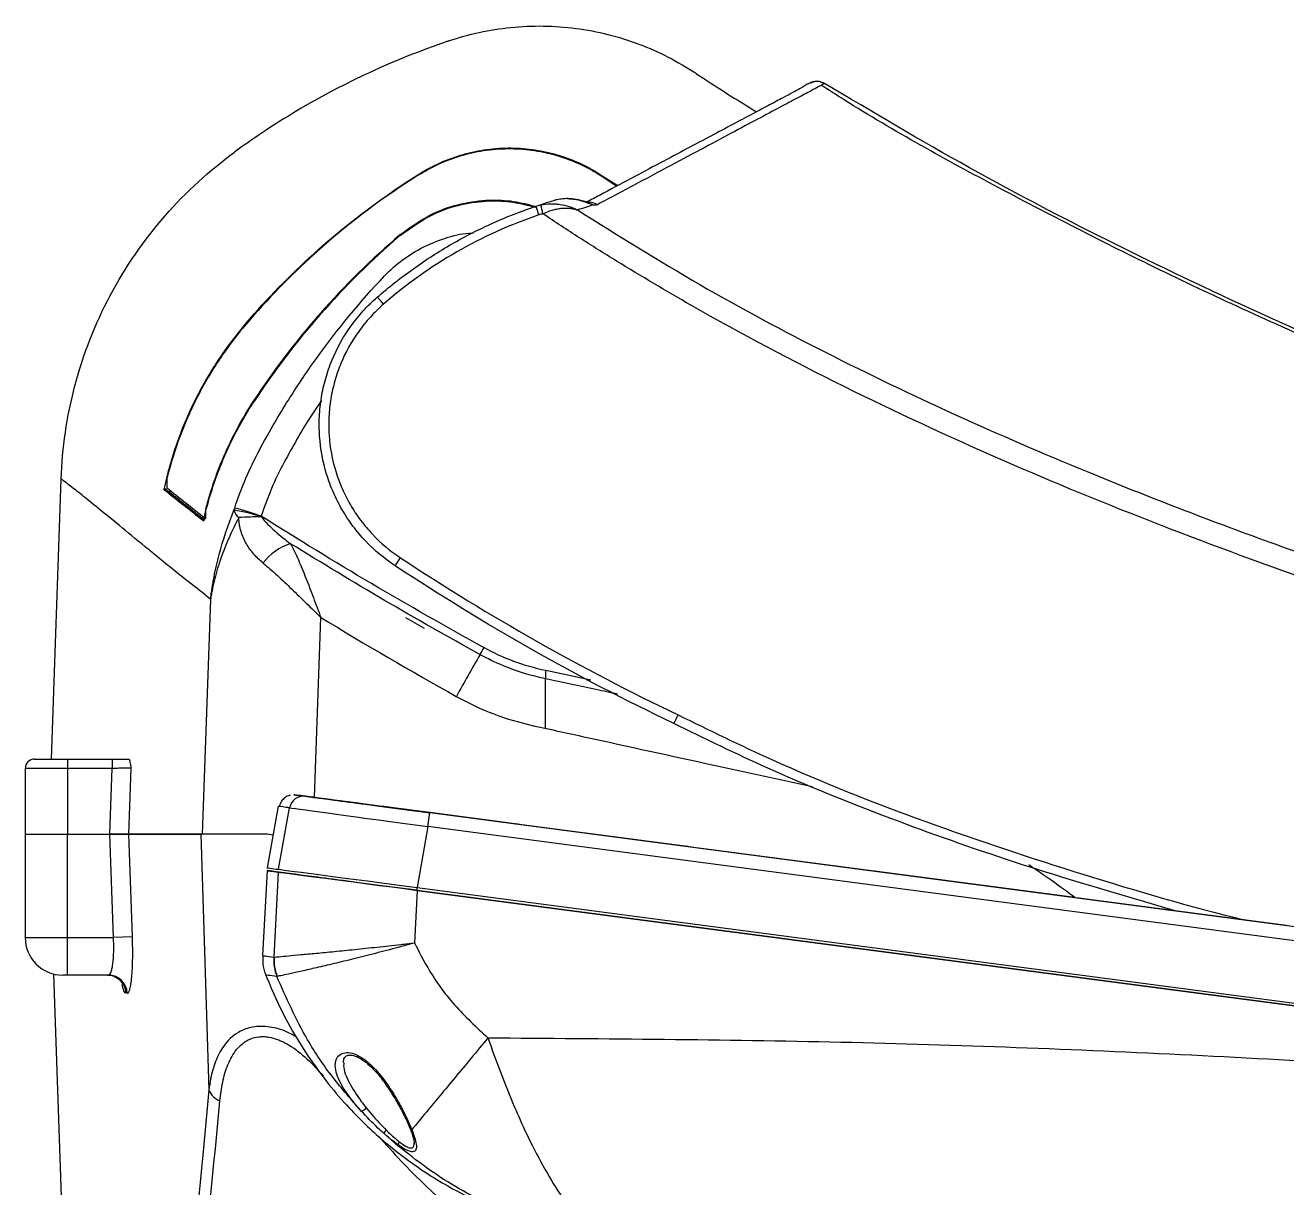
# Model space of a CAD drawing. Header units: millimetres. Extents: x 51 to 1323, y -33 to 865.
# Drawn here: x 51.3 to 185.6, y 119.8 to 243.5 of the extents above; entities that cross this region are included whole.
import ezdxf

# ---------------------------------------------------------------- set-up
doc = ezdxf.new("R2010")
doc.units = ezdxf.units.MM
doc.header["$LTSCALE"] = 20

msp = doc.modelspace()

# ---------------------------------------------------------------- linework, layer by layer
at = {"color": 7, "linetype": 'Continuous', "lineweight": 25}
for p, q in [((112.7, 227.47), (114.31, 226.43)), ((112.74, 227.53), (114.41, 226.48)), ((107.91, 224.96), (107.9, 224.96)), ((107.94, 224.97), (107.94, 224.97)), ((54.14, 165.43), (55.17, 195.24)), ((66.45, 194.26), (66.45, 195.42)), ((66.18, 194.2), (66.24, 194.2)), ((66.89, 193.9), (66.61, 193.9)), ((82.13, 161.34), (82.81, 180.5)), ((111.53, 173.83), (106.73, 174.85)), ((52.34, 165.43), (55.84, 165.43)), ((55.84, 165.43), (60.61, 165.43)), ((55.84, 165.43), (55.84, 164.43)), ((60.61, 165.43), (60.61, 164.43)), ((51.34, 164.43), (51.34, 157.43)), ((55.84, 164.43), (51.34, 164.43)), ((55.84, 164.43), (55.84, 157.43)), ((60.61, 164.43), (55.84, 164.43)), ((78.26, 160.41), (77.08, 153.86)), ((78.3, 153.7), (79.48, 160.25)), ((94.2, 158.24), (94.4, 159.73)), ((94.4, 159.73), (325.38, 129.32)), ((103.49, 158.53), (94.4, 159.73)), ((94.4, 159.73), (325.38, 129.32)), ((103.49, 158.53), (94.4, 159.73)), ((94.4, 159.73), (94.4, 159.73)), ((121.54, 156.15), (104.18, 158.44)), ((121.54, 156.15), (104.18, 158.44)), ((51.34, 157.43), (51.34, 146.43)), ((51.34, 157.43), (55.84, 157.43)), ((55.84, 157.43), (60.35, 157.43)), ((55.84, 146.43), (55.84, 157.43)), ((55.84, 157.43), (60.35, 157.43)), ((60.73, 146.43), (60.35, 157.43)), ((60.35, 157.43), (62.34, 157.43)), ((62.34, 157.43), (62.72, 146.5)), ((70.02, 157.43), (70.89, 130.22)), ((70.14, 157.43), (70.02, 157.43)), ((77.11, 157.43), (75.69, 157.43)), ((77.71, 157.35), (77.11, 157.43)), ((77.71, 157.34), (77.11, 157.43)), ((94.2, 158.24), (93.04, 151.76)), ((325.18, 127.83), (94.2, 158.24)), ((141.68, 153.5), (122.22, 156.06)), ((141.68, 153.5), (122.22, 156.06)), ((77.08, 153.56), (76.61, 144.52)), ((77.83, 144.35), (78.3, 153.4)), ((162.78, 150.72), (141.74, 153.49)), ((162.78, 150.72), (141.74, 153.49)), ((93.04, 151.76), (324.84, 121.24)), ((93.04, 151.46), (93.05, 151.76)), ((93.07, 151.46), (92.77, 145.86)), ((324.82, 120.94), (93.04, 151.46)), ((93.07, 151.46), (324.82, 120.94)), ((185.59, 147.72), (163.46, 150.63)), ((185.59, 147.72), (163.46, 150.63)), ((51.34, 146.43), (55.84, 146.43)), ((55.84, 142.43), (55.84, 146.43)), ((55.84, 146.43), (60.73, 146.43)), ((62.72, 146.5), (60.73, 146.43)), ((77.8, 144.35), (77.83, 144.35)), ((56.25, 89.01), (54.38, 142.55)), ((55.84, 142.43), (55.34, 142.43)), ((60.21, 142.43), (55.84, 142.43)), ((78.16, 142.29), (78.12, 142.29)), ((91.04, 124.24), (89.53, 125.57)), ((91.09, 124.32), (91.04, 124.25))]:
    msp.add_line(p, q, dxfattribs=at)
at = {"color": 7, "linetype": 'Continuous', "lineweight": 25, "flags": 128}
for points in [[(70.53, 192.01), (70.53, 191.38), (70.53, 191.01)], [(71.06, 182.43), (70.2, 158.45), (70.17, 157.43)], [(106.73, 174.85), (106.72, 174.85), (106.72, 174.84), (106.72, 174.83), (106.72, 174.83), (106.72, 174.82), (106.72, 174.82), (106.72, 174.81), (106.72, 174.8)], [(105.44, 169), (105.44, 168.99), (105.44, 168.99), (105.44, 168.99), (105.44, 168.99), (105.44, 168.99), (105.44, 168.99), (105.44, 168.98), (105.44, 168.98)], [(60.35, 157.43), (60.5, 161.5), (60.61, 164.43)], [(62.59, 164.47), (62.48, 161.44), (62.48, 161.42), (62.34, 157.43)], [(104.14, 158.44), (103.82, 158.49), (103.53, 158.52)], [(122.19, 156.07), (121.86, 156.11), (121.57, 156.15)], [(163.43, 150.64), (163.1, 150.68), (162.81, 150.72)]]:
    msp.add_lwpolyline(points, dxfattribs=at)
at = {"color": 7, "linetype": 'Continuous', "lineweight": 25}
for centre, radius, start, end in [((91.46, 218.7), 15.28, 17.7102, 21.4129), ((88.38, 219.78), 18.43, 11.5394, 14.6019), ((111.4, 223.24), 1.46, 55.0798, 96.7664), ((80.4, 206.27), 11.83, 39.8727, 44.6954), ((58.71, 138.02), 56.15, 71.5721, 74.5871), ((75.05, 192.34), 1.55, 196.166, 231.3559), ((71.29, 176.04), 16.04, 71.1004, 81.8472), ((76.36, 157.21), 34, 89.7957, 93.843), ((81.38, 182.69), 5.95, 107.5813, 142.5918), ((-128.54, 331.58), 263.19, 326.4183, 326.6407), ((315.03, 59.01), 245.29, 151.168, 151.3659), ((452.71, -25.72), 406.82, 150.184, 150.9051), ((52.34, 164.43), 1, 90, 180), ((80.95, 159.99), 1.49, 82.7787, 170.1658), ((88.76, 51.41), 124, 53.1902, 55.9805), ((55.34, 146.43), 4, 180, 270), ((82.83, 144.08), 5.04, 176.886, 200.7889), ((82.87, 144.11), 5.05, 177.2522, 201.0575), ((60.09, 140.44), 1.99, 1.7786, 89.8093), ((60.21, 140.44), 1.99, 1.7751, 89.8063), ((72.81, 130.97), 2.06, 201.3821, 248.7732), ((86.93, 128.84), 0.891, 281.7971, 322.763), ((90.25, 125.4), 0.744, 132.5797, 166.5347)]:
    msp.add_arc(centre, radius, start, end, dxfattribs=at)
for centre, major_axis, ratio, start_param, end_param in [((94.4, 159.73), (13.4, -1.76), 0.000008, 3.284764, 4.712389), ((94.4, 159.73), (13.4, -1.76), 0.000008, 1.570796, 2.998421), ((94.2, 158.24), (14.88, -2.03), 0.000007, 3.284765, 4.712389), ((93.04, 151.76), (14.89, -1.96), 0.000008, 3.284764, 4.712389), ((93.07, 151.46), (14.92, -1.96), 0.000008, 3.284392, 4.71239), ((93.07, 151.46), (14.92, -1.96), 0.000008, 2.972583, 2.998793)]:
    msp.add_ellipse(centre, major_axis=major_axis, ratio=ratio, start_param=start_param, end_param=end_param, dxfattribs=at)
for points, knots in [([(96.44, 241.88), (98.53, 242.59), (100.75, 243.08), (105.3, 243.54), (107.64, 243.51), (112.25, 242.91), (114.51, 242.34), (118.8, 240.73), (120.82, 239.68), (122.66, 238.46)], [0, 0, 0, 0, 0.25, 0.25, 0.5, 0.5, 0.75, 0.75, 1, 1, 1, 1]), ([(96.44, 241.88), (96.34, 241.84), (90.91, 240), (83.03, 236.39), (75.9, 231.71), (73.62, 230.04)], [0.2453206, 0.2453206, 0.2453206, 0.2453206, 0.25, 0.5, 0.6246433, 0.6246433, 0.6246433, 0.6246433]), ([(122.66, 238.46), (123.02, 238.22), (125.17, 236.8), (127.35, 235.44), (129.17, 234.32)], [0, 0, 0, 0, 0.171415, 1, 1, 1, 1]), ([(136.26, 237.37), (136.15, 237.43), (135.84, 237.6), (135.39, 237.56), (135.04, 237.48), (134.77, 237.37), (134.5, 237.22), (134.16, 237.01), (133.63, 236.69), (132.87, 236.29), (131.79, 235.71), (130.41, 234.98), (128.67, 234.06), (126.66, 232.99), (124.36, 231.77), (121.77, 230.4), (118.93, 228.89), (115.8, 227.23), (113.18, 225.83), (111.56, 224.95), (111.11, 224.71)], [0, 0, 0, 0, 0.008827, 0.026393, 0.044794, 0.068351, 0.102854, 0.163404, 0.227093, 0.291231, 0.354968, 0.431106, 0.507608, 0.584494, 0.661746, 0.739346, 0.817274, 0.894186, 0.970839, 1, 1, 1, 1]), ([(135.99, 237.11), (135.76, 236.99), (135.29, 236.73), (133.98, 236.03), (132.21, 235.1), (129.98, 233.91), (127.29, 232.48), (124.16, 230.81), (120.58, 228.9), (116.64, 226.79), (113.69, 225.22), (112.23, 224.44)], [0, 0, 0, 0, 0.105696, 0.217717, 0.330078, 0.442438, 0.554469, 0.6665, 0.778842, 0.891184, 1, 1, 1, 1]), ([(136.42, 237.33), (136.31, 237.4), (136.19, 237.46), (135.94, 237.53), (135.81, 237.55), (135.55, 237.56), (135.42, 237.55), (135.17, 237.49), (135.05, 237.44), (134.93, 237.38)], [0, 0, 0, 0, 0.25, 0.25, 0.5, 0.5, 0.75, 0.75, 1, 1, 1, 1]), ([(136.42, 237.33), (136.4, 237.32), (136.38, 237.31), (136.01, 237.12), (135.99, 237.11)], [0, 0, 0, 0, 0.9569471, 1, 1, 1, 1]), ([(578.18, 130.3), (568.49, 131.03), (547.44, 132.61), (515.38, 135.65), (482.3, 139.28), (450.2, 143.39), (419.29, 147.93), (389.6, 152.89), (361.14, 158.26), (333.76, 164.06), (307.34, 170.32), (281.93, 177.04), (257.56, 184.23), (234.43, 191.85), (212.54, 199.87), (192.04, 208.25), (172.9, 216.93), (155.19, 226.01), (142.98, 232.71), (136.85, 236.65), (136.03, 237.17)], [0, 0, 0, 0, 0.063552, 0.138051, 0.210626, 0.281206, 0.349728, 0.414967, 0.478116, 0.539134, 0.597989, 0.655664, 0.711053, 0.76415, 0.814958, 0.863494, 0.908982, 0.95235, 0.993655, 1, 1, 1, 1]), ([(497.05, 137.76), (483.47, 139.36), (456.12, 142.58), (416.33, 148.47), (377.67, 155.15), (344.49, 161.87), (315.59, 168.53), (290.92, 174.84), (267.07, 181.63), (244.06, 188.9), (221.93, 196.66), (201.83, 204.52), (183.73, 212.34), (167.6, 220), (151.76, 228.22), (141.53, 234.3), (136.42, 237.33)], [0, 0, 0, 0, 0.10887, 0.219243, 0.3202, 0.421154, 0.488731, 0.556315, 0.623886, 0.686117, 0.748359, 0.810579, 0.857927, 0.905309, 0.952675, 1, 1, 1, 1]), ([(55.17, 195.24), (55.28, 198.52), (55.76, 201.87), (57.5, 208.47), (58.76, 211.71), (62, 217.82), (63.98, 220.68), (68.46, 225.83), (70.97, 228.1), (73.62, 230.04)], [0, 0, 0, 0, 0.25, 0.25, 0.5, 0.5, 0.75, 0.75, 1, 1, 1, 1]), ([(93.27, 227.64), (93.63, 227.87), (94.01, 228.09), (94.77, 228.49), (95.16, 228.68), (96.33, 229.21), (97.93, 229.78), (99.59, 230.13), (100.87, 230.31), (101.3, 230.35), (102.16, 230.4), (102.58, 230.41), (103.86, 230.4), (104.71, 230.33), (105.98, 230.14), (106.4, 230.06), (107.24, 229.87), (107.66, 229.76), (109.71, 229.14), (111.25, 228.42), (112.7, 227.47)], [0, 0, 0, 0, 0.0625, 0.0625, 0.125, 0.125, 0.25, 0.375, 0.375, 0.4375, 0.4375, 0.5, 0.5, 0.625, 0.625, 0.6875, 0.6875, 0.75, 0.75, 1, 1, 1, 1]), ([(93.29, 227.72), (93.66, 227.95), (94.03, 228.17), (94.79, 228.57), (95.18, 228.76), (96.36, 229.28), (97.16, 229.57), (98.79, 230.03), (99.62, 230.21), (100.9, 230.38), (101.33, 230.42), (102.19, 230.47), (102.62, 230.48), (103.9, 230.47), (104.75, 230.4), (106.02, 230.21), (106.44, 230.13), (107.28, 229.94), (107.7, 229.83), (109.75, 229.21), (111.3, 228.48), (112.74, 227.53)], [0, 0, 0, 0, 0.0625, 0.0625, 0.125, 0.125, 0.25, 0.25, 0.375, 0.375, 0.4375, 0.4375, 0.5, 0.5, 0.625, 0.625, 0.6875, 0.6875, 0.75, 0.75, 1, 1, 1, 1]), ([(74.86, 211.84), (77.09, 214.45), (82.64, 220.14), (89.14, 225.09), (93.07, 227.59), (93.29, 227.72)], [0.2354441, 0.2354441, 0.2354441, 0.2354441, 0.4270489, 0.6770489, 0.6916048, 0.6916048, 0.6916048, 0.6916048]), ([(93.27, 227.64), (93.05, 227.51), (89.13, 225.01), (82.64, 220.05), (77.1, 214.35), (74.87, 211.73)], [0.2355016, 0.2355016, 0.2355016, 0.2355016, 0.25, 0.5, 0.6921143, 0.6921143, 0.6921143, 0.6921143]), ([(88.8, 214.59), (90.04, 215.67), (91.32, 216.68), (93.98, 218.58), (95.35, 219.46), (98.19, 221.08), (99.65, 221.83), (102.62, 223.16), (104.13, 223.76), (105.68, 224.28)], [0, 0, 0, 0, 0.25, 0.25, 0.5, 0.5, 0.75, 0.75, 1, 1, 1, 1]), ([(91.18, 221.11), (92.4, 221.99), (94.42, 223.47), (97.77, 224.54), (100.6, 224.91), (103.27, 224.79), (104.87, 224.37), (105.65, 224.17)], [0, 0, 0, 0, 0.290471, 0.484186, 0.677884, 0.84346, 1, 1, 1, 1]), ([(91.22, 221.22), (92.41, 222.08), (94.41, 223.54), (97.74, 224.62), (100.59, 225), (103.3, 224.88), (104.93, 224.46), (105.74, 224.25)], [0, 0, 0, 0, 0.282608, 0.477677, 0.672728, 0.838155, 1, 1, 1, 1]), ([(106.21, 224.43), (106.55, 224.5), (106.9, 224.54), (107.41, 224.55), (107.59, 224.54), (107.92, 224.52), (108.09, 224.5), (108.59, 224.43), (108.91, 224.35), (109.38, 224.2), (109.53, 224.14), (109.83, 224.02), (109.98, 223.95), (110.12, 223.88)], [0, 0, 0, 0, 0.25, 0.25, 0.375, 0.375, 0.5, 0.5, 0.75, 0.75, 0.875, 0.875, 1, 1, 1, 1]), ([(107.95, 224.97), (107.94, 224.97), (107.92, 224.97), (107.91, 224.96), (107.9, 224.96)], [0, 0, 0, 0, 0.785121, 1, 1, 1, 1]), ([(109.09, 225.09), (108.9, 225.08), (108.71, 225.08), (108.32, 225.04), (108.13, 225.01), (107.94, 224.97)], [0, 0, 0, 0, 0.5, 0.5, 1, 1, 1, 1]), ([(111.05, 224.73), (111.05, 224.73), (110.88, 224.78), (110.37, 224.94), (109.7, 225.08), (109.23, 225.07), (109.07, 225.07)], [0, 0, 0, 0, 0.001617, 0.317164, 0.774842, 1, 1, 1, 1]), ([(109.09, 225.09), (109.34, 225.08), (109.59, 225.06), (110.09, 224.98), (110.34, 224.92), (110.81, 224.78), (111.04, 224.7), (111.36, 224.58), (111.47, 224.54), (111.66, 224.47), (111.75, 224.44), (111.84, 224.41)], [0, 0, 0, 0, 0.25, 0.25, 0.5, 0.5, 0.75, 0.75, 0.875, 0.875, 1, 1, 1, 1]), ([(111.26, 224.67), (111.25, 224.67), (111.22, 224.67), (111.1, 224.71), (111.04, 224.73)], [0, 0, 0, 0, 0.5081386, 1, 1, 1, 1]), ([(111.05, 224.73), (111.09, 224.71), (111.14, 224.69), (111.23, 224.66), (111.3, 224.64), (111.38, 224.6), (111.45, 224.57), (111.51, 224.55), (111.56, 224.53), (111.6, 224.51), (111.63, 224.5), (111.65, 224.49), (111.68, 224.48), (111.7, 224.47), (111.72, 224.46), (111.76, 224.44), (111.79, 224.43), (111.83, 224.41), (111.84, 224.41)], [0, 0, 0, 0, 0.151981, 0.165644, 0.300776, 0.41127, 0.470636, 0.552043, 0.620158, 0.677431, 0.693365, 0.739237, 0.778081, 0.811035, 0.83903, 0.850226, 0.951152, 1, 1, 1, 1]), ([(106.02, 223.35), (102.94, 222.32), (100.04, 221), (94.52, 217.83), (91.92, 215.99), (89.47, 213.86)], [0, 0, 0, 0, 0.5, 0.5, 1, 1, 1, 1]), ([(106.43, 223.47), (106.76, 223.63), (107.09, 223.76), (107.59, 223.9), (107.75, 223.94), (108.08, 224.01), (108.24, 224.04), (108.71, 224.09), (109.02, 224.09), (109.45, 224.04), (109.59, 224.02), (109.8, 223.98), (109.86, 223.96), (109.99, 223.92), (110.06, 223.9), (110.12, 223.88)], [0, 0, 0, 0, 0.25, 0.25, 0.375, 0.375, 0.5, 0.5, 0.75, 0.75, 0.875, 0.875, 0.9375, 0.9375, 1, 1, 1, 1]), ([(582.62, 127.67), (582.62, 127.67), (582.52, 127.67), (582.15, 127.7), (581.87, 127.72), (580.75, 127.8), (579.63, 127.88), (577.42, 128.03), (576.59, 128.09), (575.2, 128.18), (574.72, 128.22), (573.71, 128.29), (573.19, 128.32), (571.55, 128.43), (570.39, 128.51), (567.9, 128.68), (566.58, 128.77), (562.4, 129.05), (559.33, 129.26), (554.29, 129.59), (552.55, 129.7), (548.92, 129.94), (547.03, 130.06), (541.23, 130.44), (537.15, 130.7), (528.63, 131.25), (524.19, 131.54), (514.96, 132.14), (510.17, 132.45), (502.75, 132.93), (500.23, 133.1), (496.39, 133.35), (495.11, 133.44), (492.52, 133.61), (491.22, 133.7), (484.69, 134.14), (479.38, 134.5), (468.57, 135.26), (463.09, 135.66), (446.38, 136.91), (434.93, 137.82), (417.29, 139.38), (411.34, 139.93), (402.3, 140.81), (399.28, 141.11), (393.24, 141.73), (390.22, 142.05), (375.12, 143.7), (363.02, 145.17), (344.87, 147.68), (338.82, 148.57), (329.74, 149.99), (326.71, 150.48), (322.18, 151.23), (320.66, 151.49), (317.64, 152.01), (316.13, 152.27), (313.1, 152.81), (311.59, 153.08), (308.57, 153.64), (304.04, 154.47), (299.51, 155.34), (290.47, 157.11), (284.45, 158.34), (266.42, 162.19), (254.44, 164.99), (236.55, 169.61), (230.6, 171.21), (221.69, 173.74), (218.73, 174.6), (212.82, 176.37), (209.87, 177.27), (195.19, 181.88), (183.58, 185.89), (166.45, 192.55), (160.78, 194.87), (149.56, 199.78), (144, 202.35), (133.02, 207.8), (127.59, 210.67), (119.56, 215.25), (116.9, 216.82), (112.95, 219.26), (111.64, 220.08), (109.68, 221.33), (109.03, 221.76), (107.73, 222.61), (107.08, 223.04), (106.43, 223.47)], [0, 0, 0, 0, 0.015625, 0.015625, 0.03125, 0.03125, 0.0625, 0.0625, 0.078125, 0.078125, 0.085937, 0.085937, 0.09375, 0.09375, 0.109375, 0.109375, 0.125, 0.125, 0.15625, 0.15625, 0.171875, 0.171875, 0.1875, 0.1875, 0.21875, 0.21875, 0.25, 0.25, 0.28125, 0.28125, 0.296875, 0.296875, 0.304687, 0.304687, 0.3125, 0.3125, 0.34375, 0.34375, 0.375, 0.375, 0.4375, 0.4375, 0.46875, 0.46875, 0.484375, 0.484375, 0.5, 0.5, 0.5625, 0.5625, 0.59375, 0.59375, 0.609375, 0.609375, 0.617187, 0.617187, 0.625, 0.625, 0.632812, 0.632812, 0.640625, 0.65625, 0.65625, 0.6875, 0.6875, 0.75, 0.75, 0.78125, 0.78125, 0.796875, 0.796875, 0.8125, 0.8125, 0.875, 0.875, 0.90625, 0.90625, 0.9375, 0.9375, 0.96875, 0.96875, 0.984375, 0.984375, 0.992187, 0.992187, 0.996094, 0.996094, 1, 1, 1, 1]), ([(110.12, 223.88), (114.43, 221.18), (123.06, 215.78), (136.54, 208.6), (150.31, 201.99), (166.05, 195.21), (183.77, 188.38), (203.53, 181.67), (226.59, 174.7), (253, 167.73), (282.8, 161.02), (308.9, 155.95), (331.22, 152.16), (349.67, 149.41), (368.09, 146.98), (386.37, 144.84), (403.81, 143.03), (420.38, 141.47), (436.09, 140.12), (451.5, 138.89), (466.51, 137.78), (481.04, 136.75), (494.32, 135.85), (506.38, 135.05), (517.28, 134.34), (527.61, 133.66), (537.27, 133.03), (546.24, 132.45), (554.4, 131.9), (561.67, 131.41), (567.9, 130.99), (572.67, 130.66), (576.12, 130.41), (577.51, 130.32), (578.18, 130.27)], [0, 0, 0, 0, 0.027162, 0.054358, 0.08157, 0.108754, 0.145897, 0.183057, 0.220209, 0.274591, 0.328994, 0.383387, 0.416631, 0.449953, 0.483292, 0.516594, 0.549821, 0.579557, 0.609398, 0.63928, 0.669146, 0.698951, 0.728662, 0.753973, 0.779362, 0.804764, 0.830126, 0.855413, 0.88117, 0.907012, 0.932839, 0.958575, 0.980175, 1, 1, 1, 1]), ([(91.22, 221.22), (88.22, 218.66), (82.6, 213.14), (77.79, 206.82), (75.64, 203.56)], [0.2536367, 0.2536367, 0.2536367, 0.2536367, 0.5, 0.7411026, 0.7411026, 0.7411026, 0.7411026]), ([(91.18, 221.11), (88.2, 218.55), (82.59, 213.02), (77.8, 206.7), (75.65, 203.42)], [0.2542048, 0.2542048, 0.2542048, 0.2542048, 0.5, 0.7420599, 0.7420599, 0.7420599, 0.7420599]), ([(89.59, 216.88), (89.59, 216.88), (90.18, 217.49), (91.47, 218.62), (93.65, 219.98), (96.03, 220.92), (97.87, 221.4), (98.89, 221.43), (99.05, 221.44)], [0, 0, 0, 0, 0.000006, 0.237864, 0.475694, 0.714939, 0.954157, 1, 1, 1, 1]), ([(76.3, 198.38), (77.2, 200.07), (78.15, 201.72), (80.17, 204.96), (81.23, 206.54), (84.55, 211.17), (86.97, 214.1), (89.59, 216.87)], [0, 0, 0, 0, 0.25, 0.25, 0.5, 0.5, 1, 1, 1, 1]), ([(90.72, 186), (89.55, 186.77), (88.5, 187.65), (87.08, 189.15), (86.64, 189.68), (85.8, 190.8), (85.42, 191.37), (84.73, 192.56), (84.42, 193.17), (84, 194.12), (83.88, 194.44), (83.63, 195.09), (83.52, 195.42), (83.01, 197.08), (82.77, 198.43), (82.65, 200.15), (82.64, 200.49), (82.63, 201.19), (82.63, 201.54), (82.68, 202.58), (82.76, 203.26), (82.98, 204.62), (83.13, 205.29), (83.41, 206.28), (83.52, 206.61), (83.74, 207.27), (83.87, 207.59), (84.53, 209.2), (85.2, 210.4), (86.41, 212.08), (86.85, 212.62), (87.78, 213.65), (88.28, 214.14), (88.8, 214.59)], [0, 0, 0, 0, 0.125, 0.125, 0.1875, 0.1875, 0.25, 0.25, 0.3125, 0.3125, 0.34375, 0.34375, 0.375, 0.375, 0.5, 0.5, 0.53125, 0.53125, 0.5625, 0.5625, 0.625, 0.625, 0.6875, 0.6875, 0.71875, 0.71875, 0.75, 0.75, 0.875, 0.875, 0.9375, 0.9375, 1, 1, 1, 1]), ([(89.47, 213.86), (88.98, 213.43), (88.51, 212.97), (87.63, 211.99), (87.21, 211.48), (86.07, 209.89), (85.44, 208.76), (84.81, 207.25), (84.7, 206.94), (84.48, 206.32), (84.38, 206.01), (84.12, 205.07), (83.97, 204.44), (83.76, 203.16), (83.69, 202.51), (83.65, 201.53), (83.64, 201.2), (83.65, 200.54), (83.66, 200.22), (83.77, 198.59), (84, 197.32), (84.49, 195.75), (84.59, 195.44), (84.82, 194.82), (84.94, 194.52), (85.33, 193.63), (85.63, 193.05), (86.28, 191.93), (86.64, 191.38), (87.43, 190.33), (87.85, 189.83), (89.19, 188.41), (90.18, 187.58), (91.28, 186.85)], [0, 0, 0, 0, 0.0625, 0.0625, 0.125, 0.125, 0.25, 0.25, 0.28125, 0.28125, 0.3125, 0.3125, 0.375, 0.375, 0.4375, 0.4375, 0.46875, 0.46875, 0.5, 0.5, 0.625, 0.625, 0.65625, 0.65625, 0.6875, 0.6875, 0.75, 0.75, 0.8125, 0.8125, 0.875, 0.875, 1, 1, 1, 1]), ([(74.86, 211.84), (73.77, 210.57), (72.76, 209.24), (70.93, 206.46), (70.1, 205.02), (67.88, 200.53), (66.79, 197.39), (66.09, 194.12)], [0, 0, 0, 0, 0.25, 0.25, 0.5, 0.5, 1, 1, 1, 1]), ([(74.86, 211.74), (73.86, 210.56), (72.92, 209.32), (71.2, 206.76), (70.42, 205.43), (69.35, 203.37), (69.02, 202.67), (68.39, 201.26), (68.1, 200.55), (67.29, 198.39), (66.83, 196.92), (66.45, 195.42)], [0, 0, 0, 0, 0.25, 0.25, 0.5, 0.5, 0.625, 0.625, 0.75, 0.75, 1, 1, 1, 1]), ([(70.31, 190.77), (70.56, 191.89), (70.87, 193.01), (71.57, 195.2), (71.97, 196.28), (72.86, 198.4), (73.36, 199.44), (74.44, 201.47), (75.02, 202.46), (75.65, 203.42)], [0, 0, 0, 0, 0.25, 0.25, 0.5, 0.5, 0.75, 0.75, 1, 1, 1, 1]), ([(75.64, 203.56), (74.47, 201.79), (73.46, 199.93), (71.75, 196.04), (71.06, 194.05), (70.53, 192.01)], [0, 0, 0, 0, 0.5, 0.5, 1, 1, 1, 1]), ([(82.87, 203.59), (82.47, 203.01), (81.03, 200.91), (79.8, 198.67), (78.91, 197.04)], [0, 0, 0, 0, 0.273379, 1, 1, 1, 1]), ([(78.91, 197.04), (78.41, 196.12), (77.96, 195.18), (77.15, 193.26), (76.78, 192.28), (76.46, 191.29)], [0, 0, 0, 0, 0.5, 0.5, 1, 1, 1, 1]), ([(71.06, 182.44), (70.4, 182.99), (69.76, 183.5), (68.51, 184.47), (67.91, 184.94), (66.75, 185.86), (66.19, 186.32), (65.12, 187.2), (63.57, 188.48), (62.2, 189.6), (60.55, 190.96), (59.8, 191.57), (58.48, 192.65), (57.9, 193.11), (56.91, 193.9), (56.49, 194.23), (55.5, 195), (55.17, 195.24), (55.17, 195.24)], [0, 0, 0, 0, 0.0625, 0.0625, 0.125, 0.125, 0.1875, 0.1875, 0.25, 0.375, 0.375, 0.5, 0.5, 0.625, 0.625, 0.75, 0.75, 1, 1, 1, 1]), ([(66.09, 194.12), (66.09, 194.13), (66.09, 194.14), (66.1, 194.15), (66.1, 194.16), (66.11, 194.17), (66.12, 194.18), (66.13, 194.18), (66.14, 194.19), (66.15, 194.19), (66.16, 194.2), (66.17, 194.2), (66.18, 194.2)], [0, 0, 0, 0, 0.0000331706, 0.0000331706, 0.0000331706, 0.0000663494, 0.0000663494, 0.0000663494, 0.000099431, 0.000099431, 0.000099431, 0.00013585, 0.00013585, 0.00013585, 0.00013585]), ([(70.31, 190.77), (70.21, 190.85), (70.11, 190.93), (70.01, 191.01), (69.88, 191.11), (69.76, 191.21), (69.64, 191.3), (69.51, 191.4), (69.39, 191.5), (69.27, 191.59), (69.21, 191.64), (69.15, 191.69), (69.08, 191.74), (68.96, 191.83), (68.84, 191.93), (68.72, 192.02), (68.66, 192.07), (68.6, 192.11), (68.54, 192.16), (68.45, 192.23), (68.37, 192.3), (68.28, 192.37), (68.19, 192.44), (68.1, 192.51), (68.01, 192.58), (67.98, 192.6), (67.96, 192.62), (67.93, 192.65), (67.87, 192.69), (67.81, 192.74), (67.75, 192.78), (67.64, 192.88), (67.52, 192.97), (67.41, 193.06), (67.35, 193.1), (67.29, 193.15), (67.24, 193.19), (67.13, 193.28), (67.01, 193.37), (66.9, 193.46), (66.85, 193.51), (66.79, 193.55), (66.74, 193.59), (66.63, 193.68), (66.52, 193.77), (66.41, 193.86), (66.3, 193.95), (66.19, 194.03), (66.09, 194.12)], [0, 0, 0, 0, 0.001912, 0.001912, 0.001912, 0.00431252, 0.00431252, 0.00431252, 0.00671303, 0.00671303, 0.00671303, 0.00791328, 0.00791328, 0.00791328, 0.01031378, 0.01031378, 0.01031378, 0.01151403, 0.01151403, 0.01151403, 0.01331432, 0.01331432, 0.01331432, 0.01511463, 0.01511463, 0.01511463, 0.01571475, 0.01571475, 0.01571475, 0.016915, 0.016915, 0.016915, 0.0193155, 0.0193155, 0.0193155, 0.02051575, 0.02051575, 0.02051575, 0.02291626, 0.02291626, 0.02291626, 0.02411651, 0.02411651, 0.02411651, 0.02651702, 0.02651702, 0.02651702, 0.02890857, 0.02890857, 0.02890857, 0.02890857]), ([(66.18, 194.2), (66.29, 194.11), (66.4, 194.03), (66.51, 193.94), (66.61, 193.85), (66.72, 193.76), (66.83, 193.67), (66.89, 193.63), (66.94, 193.58), (67, 193.54), (67.11, 193.45), (67.22, 193.36), (67.34, 193.27), (67.39, 193.23), (67.45, 193.18), (67.51, 193.14), (67.62, 193.05), (67.73, 192.95), (67.85, 192.86), (67.91, 192.82), (67.97, 192.77), (68.02, 192.73), (68.05, 192.7), (68.08, 192.68), (68.11, 192.66), (68.2, 192.59), (68.29, 192.52), (68.38, 192.45), (68.46, 192.38), (68.55, 192.31), (68.64, 192.24), (68.7, 192.19), (68.76, 192.15), (68.82, 192.1), (68.94, 192), (69.06, 191.91), (69.18, 191.81), (69.24, 191.77), (69.3, 191.72), (69.37, 191.67), (69.49, 191.57), (69.61, 191.48), (69.73, 191.38), (69.86, 191.28), (69.98, 191.19), (70.11, 191.09), (70.21, 191.01), (70.31, 190.93), (70.41, 190.85)], [0, 0, 0, 0, 0.00238677, 0.00238677, 0.00238677, 0.00478713, 0.00478713, 0.00478713, 0.00598731, 0.00598731, 0.00598731, 0.00838768, 0.00838768, 0.00838768, 0.00958786, 0.00958786, 0.00958786, 0.01198825, 0.01198825, 0.01198825, 0.01318844, 0.01318844, 0.01318844, 0.01378854, 0.01378854, 0.01378854, 0.01558877, 0.01558877, 0.01558877, 0.017389, 0.017389, 0.017389, 0.01858921, 0.01858921, 0.01858921, 0.02098963, 0.02098963, 0.02098963, 0.02218984, 0.02218984, 0.02218984, 0.02459028, 0.02459028, 0.02459028, 0.02699073, 0.02699073, 0.02699073, 0.02890873, 0.02890873, 0.02890873, 0.02890873]), ([(70.47, 190.85), (70.43, 190.87), (70.4, 190.9), (70.36, 190.93), (70.24, 191.03), (70.11, 191.12), (69.99, 191.22), (69.93, 191.27), (69.86, 191.32), (69.8, 191.37), (69.68, 191.47), (69.55, 191.56), (69.43, 191.66), (69.37, 191.71), (69.31, 191.76), (69.25, 191.8), (69.13, 191.9), (69.01, 191.99), (68.89, 192.09), (68.83, 192.14), (68.77, 192.18), (68.71, 192.23), (68.59, 192.32), (68.47, 192.42), (68.35, 192.51), (68.32, 192.53), (68.29, 192.55), (68.27, 192.58), (68.21, 192.62), (68.15, 192.67), (68.09, 192.72), (68.03, 192.76), (67.97, 192.81), (67.92, 192.85), (67.8, 192.94), (67.69, 193.04), (67.57, 193.13), (67.52, 193.17), (67.46, 193.22), (67.4, 193.26), (67.29, 193.35), (67.18, 193.44), (67.07, 193.53), (67.01, 193.57), (66.96, 193.62), (66.9, 193.66), (66.79, 193.75), (66.68, 193.84), (66.57, 193.93), (66.52, 193.97), (66.46, 194.02), (66.41, 194.06), (66.35, 194.11), (66.3, 194.15), (66.24, 194.2)], [0, 0, 0, 0, 0.00063696, 0.00063696, 0.00063696, 0.00303741, 0.00303741, 0.00303741, 0.00423763, 0.00423763, 0.00423763, 0.00663807, 0.00663807, 0.00663807, 0.00783829, 0.00783829, 0.00783829, 0.01023871, 0.01023871, 0.01023871, 0.01143892, 0.01143892, 0.01143892, 0.01383932, 0.01383932, 0.01383932, 0.01443942, 0.01443942, 0.01443942, 0.01563963, 0.01563963, 0.01563963, 0.01683983, 0.01683983, 0.01683983, 0.0192402, 0.0192402, 0.0192402, 0.02044039, 0.02044039, 0.02044039, 0.02284076, 0.02284076, 0.02284076, 0.02404094, 0.02404094, 0.02404094, 0.0264413, 0.0264413, 0.0264413, 0.02764147, 0.02764147, 0.02764147, 0.02890858, 0.02890858, 0.02890858, 0.02890858]), ([(70.53, 191.01), (69.8, 191.59), (69.09, 192.14), (67.73, 193.22), (67.07, 193.75), (66.45, 194.26)], [0, 0, 0, 0, 0.5, 0.5, 1, 1, 1, 1]), ([(71.06, 182.44), (71.08, 182.64), (71.11, 182.84), (71.17, 183.24), (71.2, 183.44), (71.29, 184.04), (71.36, 184.43), (71.59, 185.63), (71.78, 186.42), (72.4, 188.79), (72.93, 190.36), (73.56, 191.91)], [0, 0, 0, 0, 0.0625, 0.0625, 0.125, 0.125, 0.25, 0.25, 0.5, 0.5, 1, 1, 1, 1]), ([(74.08, 191.13), (73.7, 190.42), (73.35, 189.71), (72.71, 188.28), (72.43, 187.55), (71.92, 186.1), (71.7, 185.37), (71.42, 184.28), (71.34, 183.91), (71.22, 183.36), (71.19, 183.17), (71.12, 182.81), (71.09, 182.62), (71.06, 182.44)], [0, 0, 0, 0, 0.25, 0.25, 0.5, 0.5, 0.75, 0.75, 0.875, 0.875, 0.9375, 0.9375, 1, 1, 1, 1]), ([(76.66, 186.3), (76.3, 186.6), (75.97, 186.91), (75.37, 187.59), (75.11, 187.95), (74.77, 188.55), (74.66, 188.75), (74.47, 189.18), (74.39, 189.41), (74.25, 189.88), (74.19, 190.12), (74.11, 190.62), (74.09, 190.87), (74.08, 191.13)], [0, 0, 0, 0, 0.25, 0.25, 0.5, 0.5, 0.625, 0.625, 0.75, 0.75, 0.875, 0.875, 1, 1, 1, 1]), ([(76.48, 191.21), (76.69, 190.92), (76.93, 190.66), (77.42, 190.15), (77.67, 189.91), (78.46, 189.21), (79.02, 188.77), (79.59, 188.36)], [0, 0, 0, 0, 0.25, 0.25, 0.5, 0.5, 1, 1, 1, 1]), ([(79.59, 188.36), (79.86, 187.83), (80.14, 187.25), (80.68, 186.02), (80.95, 185.36), (81.48, 184.02), (81.74, 183.33), (82.14, 182.27), (82.28, 181.92), (82.54, 181.21), (82.68, 180.85), (82.81, 180.5)], [0, 0, 0, 0, 0.25, 0.25, 0.5, 0.5, 0.75, 0.75, 0.875, 0.875, 1, 1, 1, 1]), ([(91.28, 186.85), (96.02, 183.73), (100.84, 180.77), (110.69, 175.2), (115.71, 172.58), (120.83, 170.13)], [0, 0, 0, 0, 0.5, 0.5, 1, 1, 1, 1]), ([(76.66, 186.3), (77.16, 185.88), (77.67, 185.43), (78.68, 184.5), (79.2, 184.02), (80.22, 183.03), (80.74, 182.53), (81.77, 181.52), (82.29, 181.01), (82.81, 180.5)], [0, 0, 0, 0, 0.25, 0.25, 0.5, 0.5, 0.75, 0.75, 1, 1, 1, 1]), ([(120.37, 169.22), (115.24, 171.68), (110.2, 174.3), (100.32, 179.9), (95.47, 182.86), (90.72, 186)], [0, 0, 0, 0, 0.5, 0.5, 1, 1, 1, 1]), ([(104.71, 174.48), (103.85, 174.73), (103, 175.04), (101.34, 175.73), (100.53, 176.12), (99.74, 176.56)], [0, 0, 0, 0, 0.5, 0.5, 1, 1, 1, 1]), ([(106.72, 174.8), (106.72, 174.63), (106.72, 174.47), (106.72, 174.18), (106.72, 174.06), (106.72, 173.98)], [0, 0, 0, 0, 0.5, 0.5, 1, 1, 1, 1]), ([(106.72, 168.72), (106.72, 169.25), (106.72, 169.78), (106.72, 170.55), (106.72, 170.8), (106.72, 171.29), (106.72, 171.53), (106.72, 172.22), (106.72, 172.64), (106.72, 173.2), (106.72, 173.38), (106.72, 173.7), (106.72, 173.85), (106.72, 173.98)], [0, 0, 0, 0, 0.25, 0.25, 0.375, 0.375, 0.5, 0.5, 0.75, 0.75, 0.875, 0.875, 1, 1, 1, 1]), ([(114.38, 172.34), (113.62, 172.5), (111.06, 173.05), (108.5, 173.6), (106.72, 173.98)], [0, 0, 0, 0, 0.300354, 1, 1, 1, 1]), ([(97.22, 172.1), (98.51, 171.38), (99.84, 170.76), (102.59, 169.72), (104, 169.3), (105.44, 168.98)], [0, 0, 0, 0, 0.5, 0.5, 1, 1, 1, 1]), ([(120.37, 169.22), (120.37, 169.22), (120.39, 169.24), (120.43, 169.33), (120.47, 169.4), (120.55, 169.57), (120.6, 169.67), (120.71, 169.89), (120.77, 170.01), (120.83, 170.13)], [0, 0, 0, 0, 0.25, 0.25, 0.5, 0.5, 0.75, 0.75, 1, 1, 1, 1]), ([(173.72, 149.28), (167.96, 150.96), (157.74, 153.95), (143.3, 159.06), (131.21, 163.92), (123.69, 167.59), (120.37, 169.22)], [0, 0, 0, 0, 0.3152501, 0.5601964, 0.8057012, 1, 1, 1, 1]), ([(120.83, 170.13), (124.13, 168.51), (132.74, 164.31), (147.15, 158.61), (163.96, 153.05), (175.34, 149.72), (181.11, 148.31), (181.14, 148.31)], [0, 0, 0, 0, 0.171779, 0.447022, 0.722666, 0.998599, 1, 1, 1, 1]), ([(105.44, 168.98), (107.28, 168.58), (113.68, 167.18), (123.57, 165.02), (131.63, 163.27), (135.12, 162.51)], [0, 0, 0, 0, 0.1861906, 0.6470349, 1, 1, 1, 1]), ([(60.61, 165.43), (60.92, 165.43), (61.23, 165.43), (61.82, 165.43), (62.1, 165.43), (62.36, 165.43)], [0, 0, 0, 0, 0.5, 0.5, 1, 1, 1, 1]), ([(62.36, 165.43), (62.38, 165.43), (62.41, 165.4), (62.45, 165.29), (62.47, 165.21), (62.53, 164.94), (62.56, 164.7), (62.59, 164.47)], [0, 0, 0, 0, 0.25, 0.25, 0.5, 0.5, 1, 1, 1, 1]), ([(62.59, 164.47), (62.56, 164.47), (62.49, 164.47), (62.32, 164.46), (62.25, 164.46), (62.1, 164.46), (62.02, 164.46), (61.84, 164.46), (61.74, 164.45), (61.54, 164.45), (61.43, 164.45), (61.09, 164.44), (60.85, 164.44), (60.61, 164.43)], [0, 0, 0, 0, 0.25, 0.25, 0.375, 0.375, 0.5, 0.5, 0.625, 0.625, 0.75, 0.75, 1, 1, 1, 1]), ([(79.58, 161.57), (79.49, 161.56), (79.27, 161.53), (78.92, 161.31), (78.6, 160.95), (78.41, 160.61), (78.41, 160.41), (78.41, 160.4)], [0, 0, 0, 0, 0.150201, 0.378816, 0.673244, 0.976396, 1, 1, 1, 1]), ([(81.14, 161.47), (80.79, 161.52), (80.11, 161.61), (79.84, 161.64), (80.1, 161.61), (80.79, 161.52), (81.14, 161.47)], [0, 0, 0, 0, 0.24742, 0.494841, 0.74742, 1, 1, 1, 1]), ([(80.14, 161.6), (80.13, 161.6), (80.03, 161.62), (80.35, 161.58), (81, 161.49), (81.33, 161.45)], [0, 0, 0, 0, 0.011182, 0.504347, 1, 1, 1, 1]), ([(81.33, 161.45), (81.47, 161.43), (81.76, 161.39), (82.64, 161.27), (83.83, 161.12), (85.32, 160.92), (87.08, 160.69), (89.03, 160.43), (91.15, 160.15), (92.96, 159.91), (94.05, 159.77), (94.4, 159.73)], [0, 0, 0, 0, 0.118021, 0.236042, 0.354059, 0.472077, 0.590167, 0.708259, 0.826472, 0.944686, 1, 1, 1, 1]), ([(94.4, 159.73), (93.65, 159.82), (92.17, 160.02), (90, 160.3), (87.96, 160.57), (86.1, 160.82), (84.49, 161.03), (83.14, 161.21), (82.13, 161.34), (81.57, 161.42), (81.39, 161.44), (81.33, 161.45)], [0, 0, 0, 0, 0.118301, 0.236603, 0.354907, 0.473211, 0.591458, 0.709705, 0.827834, 0.945962, 1, 1, 1, 1]), ([(79.48, 160.25), (79.35, 160.26), (78.68, 160.35), (78.17, 160.42), (78.31, 160.4), (78.33, 160.4)], [0, 0, 0, 0, 0.17447, 0.873171, 1, 1, 1, 1]), ([(62.34, 157.43), (62.31, 157.43), (62.23, 157.43), (62.06, 157.43), (62, 157.43), (61.85, 157.43), (61.77, 157.43), (61.58, 157.43), (61.49, 157.43), (61.28, 157.43), (61.17, 157.43), (60.83, 157.43), (60.59, 157.43), (60.35, 157.43)], [0, 0, 0, 0, 0.25, 0.25, 0.375, 0.375, 0.5, 0.5, 0.625, 0.625, 0.75, 0.75, 1, 1, 1, 1]), ([(62.34, 157.43), (62.93, 157.43), (63.55, 157.43), (65.96, 157.43), (67.95, 157.43), (70.17, 157.43)], [0.6791089, 0.6791089, 0.6791089, 0.6791089, 0.75, 0.75, 0.9426792, 0.9426792, 0.9426792, 0.9426792]), ([(77.11, 157.43), (76.66, 157.43), (76.22, 157.43), (75.38, 157.43), (74.58, 157.43), (73.85, 157.43), (73.15, 157.43), (72.82, 157.43), (71.92, 157.43), (71.42, 157.43), (70.82, 157.43), (70.65, 157.43), (70.36, 157.43), (70.25, 157.43), (70.17, 157.43)], [0, 0, 0, 0, 0.125, 0.125, 0.25, 0.375, 0.375, 0.5, 0.5, 0.75, 0.75, 0.875, 0.875, 1, 1, 1, 1]), ([(77.08, 153.86), (77.08, 153.86), (76.98, 153.87), (77.3, 153.83), (77.97, 153.74), (78.3, 153.7)], [0, 0, 0, 0, 0.000003, 0.498716, 1, 1, 1, 1]), ([(78.3, 153.4), (78.2, 153.41), (77.76, 153.47), (77.23, 153.54), (77, 153.57), (77.27, 153.54), (77.96, 153.44), (78.3, 153.4)], [0, 0, 0, 0, 0.062685, 0.284461, 0.50714, 0.752955, 1, 1, 1, 1]), ([(79.57, 153.23), (79.51, 153.24), (79.09, 153.3), (78.51, 153.37), (78.41, 153.38), (78.36, 153.39)], [0, 0, 0, 0, 0.078072, 0.540675, 1, 1, 1, 1]), ([(93.04, 151.46), (92.25, 151.56), (90.7, 151.77), (88.45, 152.06), (86.36, 152.34), (84.46, 152.59), (82.82, 152.8), (81.44, 152.99), (80.4, 153.12), (79.82, 153.2), (79.63, 153.22), (79.57, 153.23)], [0, 0, 0, 0, 0.120832, 0.239966, 0.359103, 0.474241, 0.592143, 0.710073, 0.827898, 0.945708, 1, 1, 1, 1]), ([(60.21, 142.43), (60.26, 142.43), (60.3, 142.46), (60.39, 142.56), (60.43, 142.63), (60.51, 142.83), (60.54, 142.95), (60.61, 143.24), (60.64, 143.41), (60.69, 143.78), (60.71, 143.98), (60.74, 144.42), (60.75, 144.65), (60.76, 145.13), (60.77, 145.38), (60.76, 145.9), (60.75, 146.17), (60.73, 146.43)], [0, 0, 0, 0, 0.125, 0.125, 0.25, 0.25, 0.375, 0.375, 0.5, 0.5, 0.625, 0.625, 0.75, 0.75, 0.875, 0.875, 1, 1, 1, 1]), ([(62.72, 146.5), (62.73, 146.11), (62.74, 145.71), (62.75, 144.94), (62.75, 144.56), (62.74, 144.02), (62.73, 143.84), (62.72, 143.49), (62.72, 143.32), (62.69, 142.83), (62.67, 142.53), (62.62, 141.98), (62.59, 141.72), (62.53, 141.29), (62.49, 141.11), (62.44, 140.88), (62.42, 140.81), (62.37, 140.7), (62.35, 140.65), (62.29, 140.54), (62.24, 140.5), (62.2, 140.5)], [0, 0, 0, 0, 0.125, 0.125, 0.25, 0.25, 0.3125, 0.3125, 0.375, 0.375, 0.5, 0.5, 0.625, 0.625, 0.75, 0.75, 0.8125, 0.8125, 0.875, 0.875, 1, 1, 1, 1]), ([(77.83, 144.35), (77.98, 144.36), (78.3, 144.39), (79.29, 144.48), (80.61, 144.61), (82.27, 144.76), (84.21, 144.95), (86.41, 145.17), (88.79, 145.42), (90.93, 145.66), (92.27, 145.81), (92.76, 145.86), (92.77, 145.86)], [0, 0, 0, 0, 0.115782, 0.231567, 0.34687, 0.462179, 0.578343, 0.694513, 0.812884, 0.93126, 0.998338, 1, 1, 1, 1]), ([(92.77, 145.86), (92.76, 145.86), (92.29, 145.73), (90.99, 145.37), (88.9, 144.82), (86.58, 144.23), (84.43, 143.71), (82.52, 143.26), (80.9, 142.89), (79.59, 142.6), (78.63, 142.39), (78.31, 142.33), (78.16, 142.29)], [0, 0, 0, 0, 0.001661, 0.068701, 0.187093, 0.305482, 0.421707, 0.537927, 0.653244, 0.768555, 0.884279, 1, 1, 1, 1]), ([(92.77, 145.86), (93.22, 144.98), (94.41, 142.64), (96.93, 139.13), (99.36, 136.9), (100.59, 135.76)], [0, 0, 0, 0, 0.231505, 0.610306, 1, 1, 1, 1]), ([(76.61, 144.52), (76.66, 144.51), (76.75, 144.5), (77.45, 144.4), (77.8, 144.35)], [0, 0, 0, 0, 0.493654, 1, 1, 1, 1]), ([(76.65, 144.51), (76.63, 144.31), (76.58, 143.73), (76.71, 143.02), (76.91, 142.56), (76.96, 142.44)], [0, 0, 0, 0, 0.288739, 0.824507, 1, 1, 1, 1]), ([(60.1, 142.43), (60.1, 142.43), (60.35, 142.48), (60.8, 142.32), (61.3, 142.03), (61.58, 141.72), (61.7, 141.53), (61.73, 141.45), (61.72, 141.46), (61.72, 141.47)], [0, 0, 0, 0, 0.002846, 0.27025, 0.481618, 0.659802, 0.811116, 0.965597, 1, 1, 1, 1]), ([(76.84, 142.7), (77.45, 141.23), (78.62, 138.45), (80.78, 134.73), (82.98, 131.59), (85.15, 128.98), (87.2, 126.85), (89.61, 124.63), (92.83, 122.1), (96.8, 119.62), (101.1, 117.55), (105.39, 115.95), (108.48, 115.28), (110.04, 114.94)], [0, 0, 0, 0, 0.1053249, 0.2000059, 0.2848345, 0.3599105, 0.4250467, 0.4809394, 0.5769679, 0.6971697, 0.7903072, 0.893869, 1, 1, 1, 1]), ([(78.12, 142.29), (77.77, 142.33), (77.09, 142.42), (76.99, 142.43), (76.95, 142.44)], [0, 0, 0, 0, 0.503662, 1, 1, 1, 1]), ([(62.08, 140.5), (62.02, 140.54), (61.89, 140.63), (61.74, 140.98), (61.67, 141.44), (61.67, 141.45)], [0, 0, 0, 0, 0.393899, 0.988705, 1, 1, 1, 1]), ([(87.11, 127.96), (86.07, 129.15), (83.98, 131.53), (80.79, 136.25), (79.13, 140), (78.12, 142.29)], [0, 0, 0, 0, 0.2781, 0.559412, 1, 1, 1, 1]), ([(80.2, 135.86), (79.8, 136.08), (78.79, 136.64), (77.09, 137.02), (75.37, 136.96), (73.72, 136.29), (72.44, 135.03), (71.55, 133.28), (71.09, 131.67), (70.94, 130.62), (70.89, 130.22)], [0, 0, 0, 0, 0.079653, 0.200751, 0.324543, 0.434925, 0.60915, 0.758975, 0.909144, 1, 1, 1, 1]), ([(72.06, 129.05), (72.12, 129.73), (72.22, 130.4), (72.49, 131.69), (72.67, 132.31), (73.03, 133.19), (73.17, 133.48), (73.48, 134.02), (73.65, 134.28), (74.03, 134.75), (74.25, 134.97), (74.61, 135.25), (74.73, 135.34), (75, 135.5), (75.13, 135.57), (75.57, 135.76), (75.88, 135.84), (76.38, 135.89), (76.54, 135.9), (76.89, 135.89), (77.07, 135.87), (77.6, 135.78), (77.96, 135.67), (78.5, 135.46), (78.67, 135.38), (79.03, 135.2), (79.2, 135.11), (80.06, 134.6), (80.72, 134.08), (81.93, 132.96), (82.5, 132.35), (83.04, 131.71)], [0, 0, 0, 0, 0.125, 0.125, 0.25, 0.25, 0.3125, 0.3125, 0.375, 0.375, 0.4375, 0.4375, 0.46875, 0.46875, 0.5, 0.5, 0.5625, 0.5625, 0.59375, 0.59375, 0.625, 0.625, 0.6875, 0.6875, 0.71875, 0.71875, 0.75, 0.75, 0.875, 0.875, 1, 1, 1, 1]), ([(100.59, 135.76), (99.99, 135.04), (98.8, 133.59), (97.06, 131.51), (95.46, 129.58), (93.83, 127.61), (92.98, 126.59), (92.49, 125.99)], [0, 0, 0, 0, 0.185765, 0.37153, 0.557296, 0.743061, 1, 1, 1, 1]), ([(100.59, 135.77), (100.59, 135.77), (101.02, 134.51), (101.93, 132.01), (103.3, 128.6), (104.81, 125.25), (106.44, 122.07), (107.96, 119.55), (109.31, 117.6), (110.36, 116.27), (111.04, 115.53), (111.26, 115.3), (111.32, 115.24), (111.32, 115.24)], [0, 0, 0, 0, 0.000002, 0.124408, 0.248837, 0.353028, 0.496865, 0.64067, 0.723598, 0.850916, 0.951035, 0.999998, 1, 1, 1, 1]), ([(100.59, 135.76), (113.11, 135.68), (138.08, 135.51), (175.44, 134.07), (212.46, 131.85), (249.47, 128.78), (286.8, 124.98), (311.9, 121.79), (324.6, 120.18)], [0, 0, 0, 0, 0.167133, 0.333316, 0.499077, 0.662204, 0.829156, 1, 1, 1, 1]), ([(87.11, 127.96), (86.9, 128.2), (86.09, 129.12), (84.92, 130.73), (84.26, 132.39), (84.37, 133.49), (84.83, 134.04), (85.5, 134.24), (86.3, 134.11), (87.25, 133.64), (88.47, 132.63), (89.71, 131.1), (90.83, 129.36), (91.77, 127.64), (92.24, 126.56), (92.49, 125.99)], [0, 0, 0, 0, 0.042979, 0.166062, 0.290542, 0.369197, 0.42919, 0.476899, 0.52456, 0.567195, 0.629311, 0.732039, 0.818145, 0.904296, 1, 1, 1, 1]), ([(85.23, 133.15), (85.23, 133.2), (85.2, 133.47), (85.35, 133.7), (85.56, 133.89), (85.99, 133.95), (86.6, 133.8), (87.31, 133.4), (88.04, 132.8), (88.81, 131.99), (89.42, 131.23), (89.75, 130.73), (89.84, 130.6)], [0, 0, 0, 0, 0.033329, 0.173816, 0.292245, 0.383288, 0.480787, 0.576634, 0.679417, 0.799544, 0.946266, 1, 1, 1, 1]), ([(85.26, 133.13), (85.25, 133.02), (85.16, 132.42), (85.77, 130.99), (86.74, 129.44), (87.45, 128.53), (87.64, 128.3)], [0, 0, 0, 0, 0.082535, 0.472137, 0.862985, 1, 1, 1, 1]), ([(89.84, 130.6), (90.04, 130.3), (90.59, 129.5), (91.3, 128.23), (91.92, 127.02), (92.18, 126.38), (92.28, 126.14)], [0, 0, 0, 0, 0.195359, 0.529331, 0.82609, 1, 1, 1, 1]), ([(70.89, 130.22), (70.53, 126.02), (70.14, 122.02), (69.32, 114.4), (68.89, 110.77), (68, 103.89), (67.54, 100.63), (66.83, 96.03), (66.59, 94.55), (66.1, 91.7), (65.86, 90.33), (65.62, 89.02)], [0, 0, 0, 0, 0.25, 0.25, 0.5, 0.5, 0.75, 0.75, 0.875, 0.875, 1, 1, 1, 1]), ([(67, 87.02), (67.2, 88.38), (67.41, 89.79), (67.84, 92.72), (68.06, 94.25), (68.71, 98.96), (69.15, 102.29), (70.01, 109.31), (70.44, 113), (71.27, 120.75), (71.67, 124.8), (72.06, 129.05)], [0, 0, 0, 0, 0.125, 0.125, 0.25, 0.25, 0.5, 0.5, 0.75, 0.75, 1, 1, 1, 1]), ([(89.53, 125.57), (89.31, 125.77), (88.47, 126.52), (87.69, 127.35), (87.11, 127.96)], [0, 0, 0, 0, 0.258208, 1, 1, 1, 1]), ([(87.64, 128.3), (88.14, 127.69), (88.82, 126.88), (89.56, 126.14), (89.75, 125.95)], [0, 0, 0, 0, 0.743007, 1, 1, 1, 1]), ([(88.96, 125.27), (89.74, 124.4), (93.26, 120.5), (100.31, 114.18), (110.07, 106.41), (118.82, 100.62), (127.41, 95.64), (135.8, 91.34), (142.61, 88.62), (146.03, 87.26)], [0, 0, 0, 0, 0.050654, 0.227823, 0.409711, 0.591602, 0.68207, 0.840606, 1, 1, 1, 1]), ([(91.09, 124.32), (90.67, 124.63), (90.16, 125.02), (89.63, 125.48), (89.53, 125.57)], [0, 0, 0, 0, 0.813949, 1, 1, 1, 1]), ([(89.75, 125.95), (89.83, 125.86), (90.29, 125.41), (90.75, 125.02), (91.12, 124.71)], [0, 0, 0, 0, 0.187864, 1, 1, 1, 1]), ([(92.49, 125.99), (92.69, 125.43), (93, 124.56), (92.97, 123.82), (92.67, 123.58), (92.12, 123.7), (91.57, 123.99), (91.21, 124.24), (91.09, 124.32)], [0, 0, 0, 0, 0.315127, 0.480429, 0.647257, 0.791907, 0.93192, 1, 1, 1, 1]), ([(92.28, 126.14), (92.36, 125.96), (92.48, 125.68), (92.54, 125.46), (92.56, 125.37)], [0, 0, 0, 0, 0.631447, 1, 1, 1, 1]), ([(92.56, 125.37), (92.61, 125.23), (92.72, 124.9), (92.75, 124.58), (92.75, 124.53), (92.75, 124.52)], [0, 0, 0, 0, 0.388141, 0.884328, 1, 1, 1, 1]), ([(106.93, 115.69), (106.83, 115.72), (106.49, 115.82), (105.39, 116.16), (103.31, 116.89), (100.42, 118.12), (97.14, 119.87), (93.99, 121.9), (92.03, 123.46), (91.04, 124.24)], [0, 0, 0, 0, 0.0272527, 0.0978609, 0.2120118, 0.4122556, 0.6126801, 0.8063975, 1, 1, 1, 1]), ([(91.12, 124.71), (91.36, 124.53), (91.67, 124.3), (92.11, 124.08), (92.46, 123.99), (92.64, 124.13), (92.73, 124.31), (92.72, 124.44), (92.72, 124.54)], [0, 0, 0, 0, 0.275809, 0.349602, 0.587386, 0.815766, 0.862926, 1, 1, 1, 1])]:
    msp.add_open_spline(points, degree=3, knots=knots, dxfattribs=at)
for points in [[(105.68, 224.28), (106.31, 224.49), (106.95, 224.69), (107.59, 224.88)], [(105.68, 224.28), (105.86, 224.34), (106.03, 224.39), (106.21, 224.43)], [(107.91, 224.96), (107.8, 224.94), (107.69, 224.91), (107.59, 224.88)], [(107.94, 224.97), (107.93, 224.97), (107.92, 224.96), (107.91, 224.96)], [(111.84, 224.41), (111.26, 224.24), (110.69, 224.06), (110.12, 223.88)], [(112.23, 224.44), (112.15, 224.39), (112.02, 224.38), (111.84, 224.41)], [(106.43, 223.47), (106.29, 223.44), (106.15, 223.4), (106.02, 223.35)], [(73.64, 192.15), (74.33, 194.3), (75.23, 196.39), (76.3, 198.38)], [(73.56, 191.91), (73.59, 191.99), (73.61, 192.07), (73.64, 192.15)], [(100.15, 177.3), (92.11, 181.72), (84.22, 186.38), (76.46, 191.29)], [(76.46, 191.29), (76.47, 191.26), (76.48, 191.24), (76.48, 191.21)], [(99.74, 176.56), (92.92, 180.31), (86.2, 184.25), (79.59, 188.36)], [(82.81, 180.5), (87.56, 177.61), (92.37, 174.81), (97.22, 172.1)], [(93.84, 179.34), (93.17, 179.72), (92.51, 180.1), (91.84, 180.48)], [(106.73, 174.85), (105.57, 175.1), (103.32, 175.75), (101.18, 176.73), (100.15, 177.3)], [(106.72, 173.98), (106.04, 174.12), (105.37, 174.29), (104.71, 174.48)], [(104.71, 174.48), (104.71, 174.48), (104.72, 174.48), (104.72, 174.48)], [(70.02, 157.43), (67.05, 157.43), (64.49, 157.43), (62.34, 157.43)], [(62.2, 140.5), (62.16, 140.5), (62.12, 140.5), (62.08, 140.5)], [(92.32, 126.34), (92.3, 126.3), (92.27, 126.23), (92.29, 126.12), (92.36, 126.03), (92.44, 126.01), (92.49, 125.99)], [(91.12, 124.71), (91.1, 124.67), (91.07, 124.59), (91.05, 124.48), (91.05, 124.38), (91.08, 124.34), (91.09, 124.32)]]:
    msp.add_open_spline(points, degree=3, dxfattribs=at)

doc.saveas('drawing.dxf')
